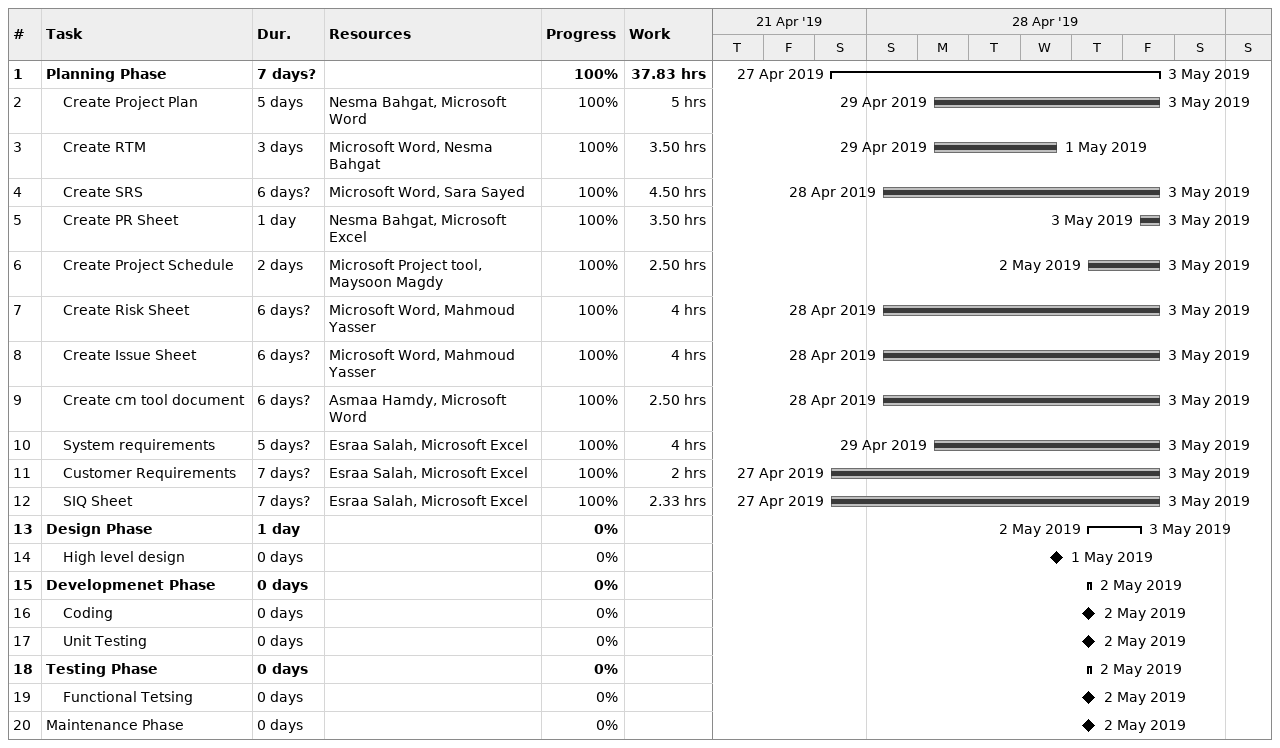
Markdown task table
| ID | Level | Task | Duration | Start | Finish | Resources | % complete | Work (h) |
|---|---|---|---|---|---|---|---|---|
| 1 | 1 | **Planning Phase** | 7d? | 2019-04-27 | 2019-05-03 |  | 100 | 37.83 |
| 2 | 2 | Create Project Plan | 5d | 2019-04-29 | 2019-05-03 | Nesma Bahgat, Microsoft Word | 100 | 5 |
| 3 | 2 | Create RTM | 3d | 2019-04-29 | 2019-05-01 | Microsoft Word, Nesma Bahgat | 100 | 3.50 |
| 4 | 2 | Create SRS | 6d? | 2019-04-28 | 2019-05-03 | Microsoft Word, Sara Sayed | 100 | 4.50 |
| 5 | 2 | Create PR Sheet | 1d | 2019-05-03 | 2019-05-03 | Nesma Bahgat, Microsoft Excel | 100 | 3.50 |
| 6 | 2 | Create Project Schedule | 2d | 2019-05-02 | 2019-05-03 | Microsoft Project tool, Maysoon Magdy | 100 | 2.50 |
| 7 | 2 | Create Risk Sheet | 6d? | 2019-04-28 | 2019-05-03 | Microsoft Word, Mahmoud Yasser | 100 | 4 |
| 8 | 2 | Create Issue Sheet | 6d? | 2019-04-28 | 2019-05-03 | Microsoft Word, Mahmoud Yasser | 100 | 4 |
| 9 | 2 | Create cm tool document | 6d? | 2019-04-28 | 2019-05-03 | Asmaa Hamdy, Microsoft Word | 100 | 2.50 |
| 10 | 2 | System requirements | 5d? | 2019-04-29 | 2019-05-03 | Esraa Salah, Microsoft Excel | 100 | 4 |
| 11 | 2 | Customer Requirements | 7d? | 2019-04-27 | 2019-05-03 | Esraa Salah, Microsoft Excel | 100 | 2 |
| 12 | 2 | SIQ Sheet | 7d? | 2019-04-27 | 2019-05-03 | Esraa Salah, Microsoft Excel | 100 | 2.33 |
| 13 | 1 | **Design Phase** | 1d | 2019-05-02 | 2019-05-03 |  | 0 |  |
| 14 | 2 | High level design | 0d | 2019-05-01 | 2019-05-01 |  | 0 |  |
| 15 | 1 | **Developmenet Phase** | 0d | 2019-05-02 | 2019-05-02 |  | 0 |  |
| 16 | 2 | Coding | 0d | 2019-05-02 | 2019-05-02 |  | 0 |  |
| 17 | 2 | Unit Testing | 0d | 2019-05-02 | 2019-05-02 |  | 0 |  |
| 18 | 1 | **Testing Phase** | 0d | 2019-05-02 | 2019-05-02 |  | 0 |  |
| 19 | 2 | Functional Tetsing | 0d | 2019-05-02 | 2019-05-02 |  | 0 |  |
| 20 | 1 | Maintenance Phase | 0d | 2019-05-02 | 2019-05-02 |  | 0 |  |
